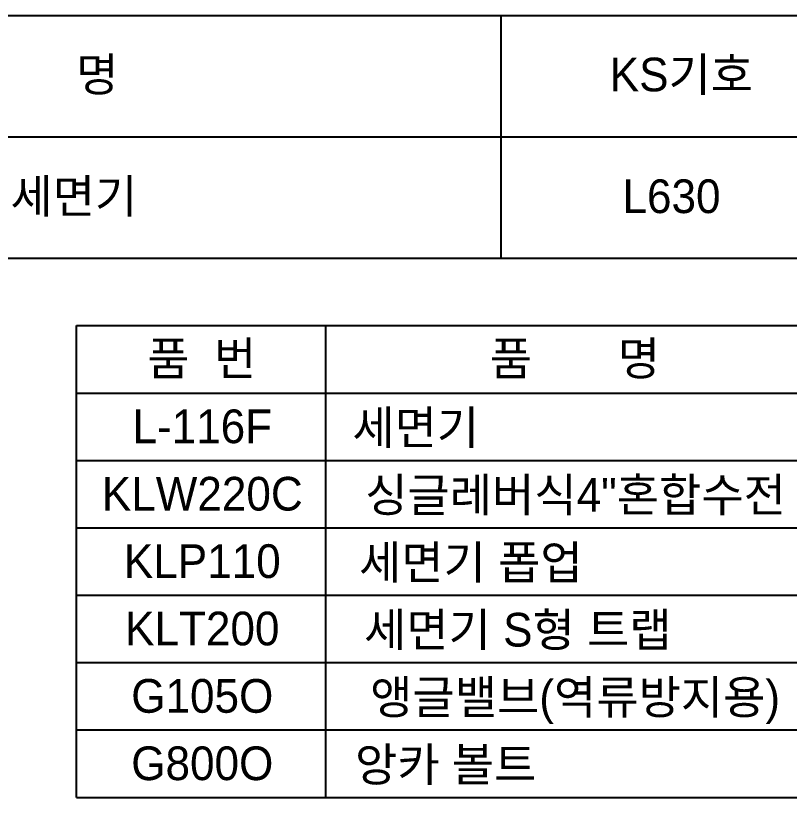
# Model space of a CAD drawing. Header units: millimetres. Extents: x 0 to 3750, y -67 to 2530.
# Drawn here: x 2880 to 3454, y 1950 to 2530 of the extents above; entities that cross this region are included whole.
import ezdxf
from ezdxf.enums import TextEntityAlignment as Align

# ---------------------------------------------------------------- set-up
doc = ezdxf.new("R2010")
doc.units = ezdxf.units.MM
doc.layers.add('TEXT', color=7, linetype='Continuous')
doc.layers.add('도각라인', color=255, linetype='Continuous')
doc.styles.add('타이틀', font='H2GTRM.TTF', dxfattribs={"height": 25})

msp = doc.modelspace()

# ---------------------------------------------------------------- linework, layer by layer
at = {"layer": '도각라인', "color": 7}
for p, q in [((1950, 2530), (3750, 2530)), ((3240, 2350), (3240, 2530)), ((2470, 2440), (3750, 2440)), ((1950, 2350), (3750, 2350)), ((2925, 1950), (2925, 2300)), ((2925, 2300), (3720, 2300)), ((3110, 1950), (3110, 2300)), ((2925, 2250), (3720, 2250)), ((2925, 2200), (3720, 2200)), ((2925, 2150), (3720, 2150)), ((2925, 2100), (3720, 2100)), ((2925, 2050), (3720, 2050)), ((2925, 2000), (3720, 2000)), ((2925, 1950), (3720, 1950))]:
    msp.add_line(p, q, dxfattribs=at)

# ---------------------------------------------------------------- texts
at = {"layer": 'TEXT', "style": '타이틀'}
for s, p in [('품             명', (2865.69, 2486.4)), ('KS기호', (3373.85, 2486.32)), ('평면붙임 세면기', (2855.77, 2396)), ('L630', (3366.49, 2396)), ('품  번', (3017.94, 2275.73)), ('품       명', (3294.82, 2275.73)), ('세면기', (3176.72, 2224.38)), ('L-116F', (3018.33, 2225.28)), ('KLW220C', (3018.33, 2175.28)), ('싱글레버식4"혼합수전', (3295.29, 2174.38)), ('KLP110', (3018.33, 2125.28)), ('세면기 폽업', (3217.59, 2124.38)), ('KLT200', (3018.33, 2075.28)), ('세면기 S형 트랩', (3252.44, 2074.38)), ('G105O', (3018.33, 2025.28)), ('앵글밸브(역류방지용)', (3294.97, 2024.38)), ('앙카 볼트', (3198.97, 1974.38)), ('G800O', (3018.33, 1975.28))]:
    msp.add_text(s, height=25, dxfattribs=at).set_placement(p, align=Align.MIDDLE_CENTER)

doc.saveas('drawing.dxf')
